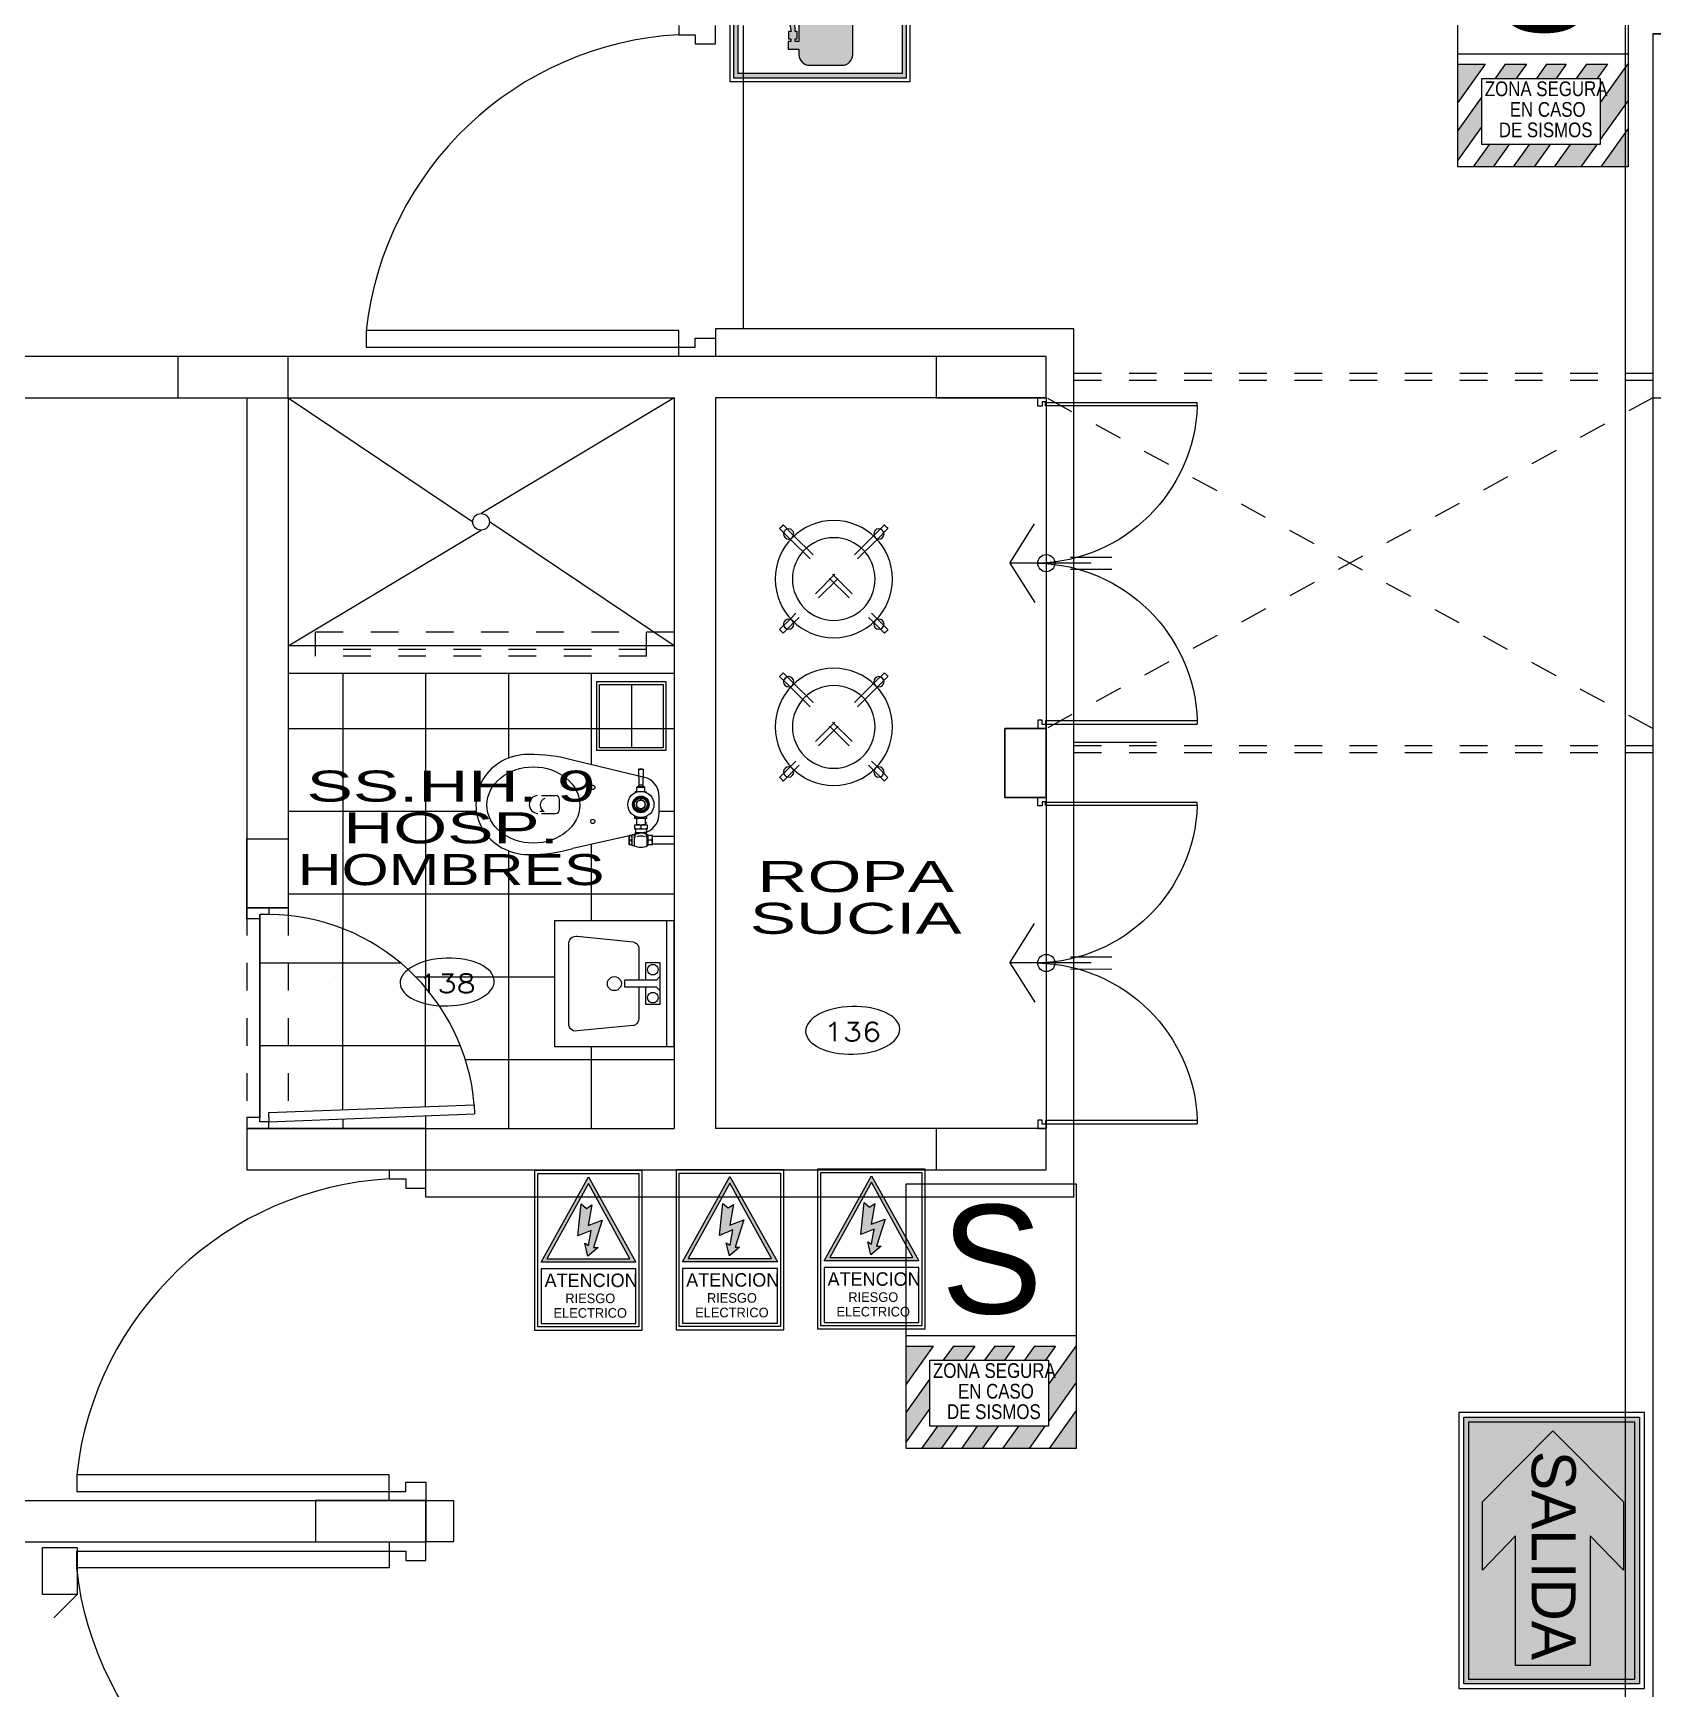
# Model space of a CAD drawing. Header units: millimetres. Extents: x 791 to 2661, y 209 to 602.
# Drawn here: x 1169.51 to 1175.38, y 479.25 to 485.25 of the extents above; entities that cross this region are included whole.
import ezdxf
from ezdxf.enums import TextEntityAlignment as Align

# ---------------------------------------------------------------- set-up
doc = ezdxf.new("R2010")
doc.units = ezdxf.units.MM
doc.header["$LTSCALE"] = 0.1
for name, pattern in [('DASHED', [0.75, 0.5, -0.25]), ('DASHED2', [9.525, 6.35, -3.175]), ('HIDDEN', [9.525, 6.35, -3.175]), ('TRAZOS2', [0.375, 0.25, -0.125])]:
    doc.linetypes.add(name, pattern=pattern)
for name, color, linetype in [('01', 1, 'Continuous'), ('02', 8, 'Continuous'), ('03', 8, 'Continuous'), ('06', 1, 'Continuous'), ('1TEXTO-05', 5, 'Continuous'), ('BRIGADAS', 8, 'TRAZOS2'), ('CIRCUITO DE SALIDA', 8, 'Continuous'), ('COLUMNAS', 1, 'Continuous'), ('Equipamiento', 1, 'Continuous'), ('LETRERO SEGURIDAD', 86, 'Continuous'), ('MARCO_FONDO_NEGRO', 7, 'Continuous'), ('N-AMB', 2, 'Continuous'), ('Pisos', 253, 'Continuous'), ('Proyecciones', 9, 'HIDDEN'), ('Puertas', 1, 'Continuous'), ('S LETRERO', 255, 'Continuous'), ('Sanitarios', 1, 'Continuous'), ('SENÑAL_FONDO_AMIARILLO', 51, 'Continuous'), ('SEÑAL_FONDO_AUXI_NEGRO', 250, 'Continuous'), ('SEÑAL_FONDO_FIGURAS', 254, 'Continuous'), ('SEÑAL_FONDO_NEGRO', 7, 'Continuous'), ('SEÑAL_FONDO_VERDE', 86, 'Continuous'), ('señalizacion', 1, 'Continuous'), ('Ventana alta', 1, 'DASHED2')]:
    doc.layers.add(name, color=color, linetype=linetype)
doc.layers.add('LINEA 01', color=8, linetype='Continuous', lineweight=13)
doc.styles.add('0', font='romans.SHX', dxfattribs={"width": 1.5})
doc.styles.add('franklin gothic medium', font='framd.ttf')
doc.styles.add('ROMANS', font='', dxfattribs={"oblique": 1, "height": 0.075})
doc.styles.add('TEXTO TITULOS', font='', dxfattribs={"height": 0.12})
doc.styles.get('ROMANS').set_extended_font_data('Arial')
doc.styles.get('TEXTO TITULOS').set_extended_font_data('Arial')

# ---------------------------------------------------------------- blocks, each defined once
blk = doc.blocks.new('A$C381B24D8')
at = {"layer": 'Puertas'}
blk.add_lwpolyline([(0.07, 0.1), (0.07, 0.95), (0.025, 0.95), (0.025, 0.1)], close=True, dxfattribs=at)
for points in [[(0, 0.1), (0.025, 0.1), (0.025, 0.055), (0.05, 0.055), (0.05, 0), (0, 0)], [(0.9, 0.1), (0.875, 0.1), (0.875, 0.055), (0.85, 0.055), (0.85, 0), (0.9, 0)]]:
    blk.add_lwpolyline(points, dxfattribs=at)
blk.add_arc((-0.0292, 0.0499), 0.9056, 3.1739, 83.7111, dxfattribs=at)
blk = doc.blocks.new('puerta closet')
at = {"layer": 'Puertas'}
for p, q in [((1013.3278, 613.6709), (1013.3157, 613.6709)), ((1013.3157, 613.6709), (1013.3157, 613.121)), ((1013.3278, 613.1209), (1013.3278, 613.6709)), ((1014.4702, 613.1209), (1014.4702, 613.6709)), ((1014.4702, 613.6709), (1014.4823, 613.6709)), ((1014.4823, 613.6709), (1014.4823, 613.121)), ((1013.3278, 613.1209), (1013.3157, 613.1209)), ((1014.4702, 613.1209), (1014.4823, 613.1209))]:
    blk.add_line(p, q, dxfattribs=at)
for points in [[(1013.299, 613.6992), (1013.299, 613.6685), (1013.3141, 613.6685), (1013.3141, 613.6841), (1013.3293, 613.6841), (1013.3293, 613.6992)], [(1014.499, 613.6992), (1014.499, 613.6685), (1014.4838, 613.6685), (1014.4838, 613.6841), (1014.4687, 613.6841), (1014.4687, 613.6992)]]:
    blk.add_lwpolyline(points, close=True, dxfattribs=at)
for centre, start, end in [((1013.3063, 613.7134), 272.07734, 358.6307), ((1014.4917, 613.7134), 181.3693, 267.92266)]:
    blk.add_arc(centre, 0.5929, start, end, dxfattribs=at)
blk = doc.blocks.new('A$C5FCB44E2')
at = {"layer": 'Sanitarios'}
for p, q in [((0, 0.4572, -0.1016), (0, 0.4572)), ((0, 0.4572, -0.1016), (0, 0.4572)), ((0, 0, -0.1016), (0, 0.4572, -0.1016)), ((0, 0.4572, -0.1016), (0.127, 0.4572, -0.1016)), ((0, 0), (0, 0.4572)), ((0, 0.4572), (0.127, 0.4572)), ((0.0254, 0.4572, 0.0508), (0.0254, 0, 0.0508)), ((0.127, 0.4572, -0.1016), (0.127, 0.4572)), ((0.127, 0.4572, -0.1016), (0.127, 0.4572)), ((0.127, 0.4572, -0.1016), (0.4318, 0.4572, -0.1016)), ((0.127, 0.4572), (0.4318, 0.4572)), ((0.4318, 0.4572, -0.1016), (0.4318, 0.4572)), ((0.4318, 0.4572, -0.1016), (0.4318, 0.4572)), ((0.4318, 0.4572, -0.1016), (0.4318, 0, -0.1016)), ((0.4318, 0.4572), (0.4318, 0)), ((0.127, 0.3554), (0.1279, 0.362)), ((0.1279, 0.362), (0.1304, 0.3681)), ((0.1304, 0.3681), (0.1344, 0.3734)), ((0.1344, 0.3734), (0.1397, 0.3774)), ((0.1397, 0.3774), (0.1458, 0.3799)), ((0.1458, 0.3799), (0.1474, 0.3803)), ((0.1474, 0.3803), (0.3506, 0.4003)), ((0.3506, 0.4003), (0.3572, 0.4008)), ((0.3572, 0.4008), (0.3638, 0.3995)), ((0.3638, 0.3995), (0.3697, 0.3965)), ((0.3697, 0.3965), (0.3747, 0.3922)), ((0.3747, 0.3922), (0.3784, 0.3867)), ((0.3784, 0.3867), (0.3805, 0.3804)), ((0.3805, 0.3804), (0.381, 0.3754)), ((0.381, 0.3754), (0.381, 0.0818)), ((0.0508, 0.1524, 0.0508), (0.0508, 0.3048, 0.0508)), ((0.0508, 0.3048, 0.0508), (0.1016, 0.3048, 0.0508)), ((0.1016, 0.3048, 0.0508), (0.1016, 0.2413, 0.0508)), ((0.127, 0.2413), (0.127, 0.3554)), ((0.0635, 0.2413, 0.0508), (0.0508, 0.254, 0.0508)), ((0.0572, 0.2794, 0.0508), (0.0578, 0.2843, 0.0508)), ((0.0578, 0.2745, 0.0508), (0.0572, 0.2794, 0.0508)), ((0.0578, 0.2843, 0.0508), (0.0597, 0.2889, 0.0508)), ((0.0597, 0.2699, 0.0508), (0.0578, 0.2745, 0.0508)), ((0.0597, 0.2889, 0.0508), (0.0627, 0.2929, 0.0508)), ((0.0627, 0.2659, 0.0508), (0.0597, 0.2699, 0.0508)), ((0.0627, 0.2929, 0.0508), (0.0667, 0.2959, 0.0508)), ((0.0667, 0.2629, 0.0508), (0.0627, 0.2659, 0.0508)), ((0.0635, 0.2413, 0.0508), (0.1778, 0.2413, 0.0508)), ((0.0667, 0.2959, 0.0508), (0.0713, 0.2978, 0.0508)), ((0.0713, 0.261, 0.0508), (0.0667, 0.2629, 0.0508)), ((0.0713, 0.2978, 0.0508), (0.0762, 0.2985, 0.0508)), ((0.0762, 0.2604, 0.0508), (0.0713, 0.261, 0.0508)), ((0.0762, 0.2985, 0.0508), (0.0811, 0.2978, 0.0508)), ((0.0811, 0.261, 0.0508), (0.0762, 0.2604, 0.0508)), ((0.0762, 0.2604, 0.0508), (0.0762, 0.2604, 0.0508)), ((0.0811, 0.2978, 0.0508), (0.0857, 0.2959, 0.0508)), ((0.0857, 0.2629, 0.0508), (0.0811, 0.261, 0.0508)), ((0.0857, 0.2959, 0.0508), (0.0897, 0.2929, 0.0508)), ((0.0897, 0.2659, 0.0508), (0.0857, 0.2629, 0.0508)), ((0.0897, 0.2929, 0.0508), (0.0927, 0.2889, 0.0508)), ((0.0927, 0.2699, 0.0508), (0.0897, 0.2659, 0.0508)), ((0.0927, 0.2889, 0.0508), (0.0946, 0.2843, 0.0508)), ((0.0946, 0.2745, 0.0508), (0.0927, 0.2699, 0.0508)), ((0.0946, 0.2843, 0.0508), (0.0953, 0.2794, 0.0508)), ((0.0953, 0.2794, 0.0508), (0.0946, 0.2745, 0.0508)), ((0.1778, 0.2413, 0.0508), (0.1778, 0.2159, 0.0508)), ((0.1914, 0.2352, 0.0508), (0.1939, 0.2413, 0.0508)), ((0.1939, 0.2413, 0.0508), (0.1979, 0.2466, 0.0508)), ((0.1979, 0.2466, 0.0508), (0.2032, 0.2506, 0.0508)), ((0.2032, 0.2506, 0.0508), (0.2093, 0.2531, 0.0508)), ((0.2093, 0.2531, 0.0508), (0.2159, 0.254, 0.0508)), ((0.2159, 0.254, 0.0508), (0.2225, 0.2531, 0.0508)), ((0.2225, 0.2531, 0.0508), (0.2286, 0.2506, 0.0508)), ((0.2286, 0.2506, 0.0508), (0.2339, 0.2466, 0.0508)), ((0.2339, 0.2466, 0.0508), (0.2379, 0.2413, 0.0508)), ((0.2379, 0.2413, 0.0508), (0.2404, 0.2352, 0.0508)), ((0.0635, 0.2159, 0.0508), (0.0508, 0.2032, 0.0508)), ((0.0572, 0.1778, 0.0508), (0.0578, 0.1827, 0.0508)), ((0.0578, 0.1827, 0.0508), (0.0597, 0.1873, 0.0508)), ((0.0597, 0.1873, 0.0508), (0.0627, 0.1913, 0.0508)), ((0.0627, 0.1913, 0.0508), (0.0667, 0.1943, 0.0508)), ((0.0635, 0.2159, 0.0508), (0.1778, 0.2159, 0.0508)), ((0.0667, 0.1943, 0.0508), (0.0713, 0.1962, 0.0508)), ((0.0713, 0.1962, 0.0508), (0.0762, 0.1969, 0.0508)), ((0.0762, 0.1969, 0.0508), (0.0811, 0.1962, 0.0508)), ((0.0811, 0.1962, 0.0508), (0.0857, 0.1943, 0.0508)), ((0.0857, 0.1943, 0.0508), (0.0897, 0.1913, 0.0508)), ((0.0897, 0.1913, 0.0508), (0.0927, 0.1873, 0.0508)), ((0.0927, 0.1873, 0.0508), (0.0946, 0.1827, 0.0508)), ((0.0946, 0.1827, 0.0508), (0.0953, 0.1778, 0.0508)), ((0.1016, 0.2159, 0.0508), (0.1016, 0.1524, 0.0508)), ((0.127, 0.1018), (0.127, 0.2159)), ((0.1905, 0.2286, 0.0508), (0.1914, 0.2352, 0.0508)), ((0.1914, 0.222, 0.0508), (0.1905, 0.2286, 0.0508)), ((0.1939, 0.2159, 0.0508), (0.1914, 0.222, 0.0508)), ((0.1979, 0.2106, 0.0508), (0.1939, 0.2159, 0.0508)), ((0.2032, 0.2066, 0.0508), (0.1979, 0.2106, 0.0508)), ((0.2093, 0.2041, 0.0508), (0.2032, 0.2066, 0.0508)), ((0.2159, 0.2032, 0.0508), (0.2093, 0.2041, 0.0508)), ((0.2225, 0.2041, 0.0508), (0.2159, 0.2032, 0.0508)), ((0.2159, 0.2032, 0.0508), (0.2159, 0.2032, 0.0508)), ((0.2286, 0.2066, 0.0508), (0.2225, 0.2041, 0.0508)), ((0.2339, 0.2106, 0.0508), (0.2286, 0.2066, 0.0508)), ((0.2379, 0.2159, 0.0508), (0.2339, 0.2106, 0.0508)), ((0.2404, 0.222, 0.0508), (0.2379, 0.2159, 0.0508)), ((0.2404, 0.2352, 0.0508), (0.2413, 0.2286, 0.0508)), ((0.2413, 0.2286, 0.0508), (0.2404, 0.222, 0.0508)), ((0.1016, 0.1524, 0.0508), (0.0508, 0.1524, 0.0508)), ((0.0578, 0.1729, 0.0508), (0.0572, 0.1778, 0.0508)), ((0.0597, 0.1683, 0.0508), (0.0578, 0.1729, 0.0508)), ((0.0627, 0.1643, 0.0508), (0.0597, 0.1683, 0.0508)), ((0.0667, 0.1613, 0.0508), (0.0627, 0.1643, 0.0508)), ((0.0713, 0.1594, 0.0508), (0.0667, 0.1613, 0.0508)), ((0.0762, 0.1588, 0.0508), (0.0713, 0.1594, 0.0508)), ((0.0811, 0.1594, 0.0508), (0.0762, 0.1588, 0.0508)), ((0.0762, 0.1588, 0.0508), (0.0762, 0.1588, 0.0508)), ((0.0857, 0.1613, 0.0508), (0.0811, 0.1594, 0.0508)), ((0.0897, 0.1643, 0.0508), (0.0857, 0.1613, 0.0508)), ((0.0927, 0.1683, 0.0508), (0.0897, 0.1643, 0.0508)), ((0.0946, 0.1729, 0.0508), (0.0927, 0.1683, 0.0508)), ((0.0953, 0.1778, 0.0508), (0.0946, 0.1729, 0.0508)), ((0.1271, 0.1002), (0.127, 0.1018)), ((0.1283, 0.0936), (0.1271, 0.1002)), ((0.1313, 0.0877), (0.1283, 0.0936)), ((0.1356, 0.0827), (0.1313, 0.0877)), ((0.1411, 0.079), (0.1356, 0.0827)), ((0.1474, 0.0769), (0.1411, 0.079)), ((0.3506, 0.0569), (0.1474, 0.0769)), ((0.3736, 0.0638), (0.3683, 0.0598)), ((0.3776, 0.0691), (0.3736, 0.0638)), ((0.3801, 0.0752), (0.3776, 0.0691)), ((0.381, 0.0818), (0.3801, 0.0752)), ((0, 0, -0.1016), (0, 0)), ((0, 0, -0.1016), (0, 0)), ((0.127, 0, -0.1016), (0, 0, -0.1016)), ((0.127, 0), (0, 0)), ((0.127, 0, -0.1016), (0.127, 0)), ((0.127, 0, -0.1016), (0.127, 0)), ((0.4318, 0, -0.1016), (0.127, 0, -0.1016)), ((0.4318, 0), (0.127, 0)), ((0.3556, 0.0564), (0.3506, 0.0569)), ((0.3622, 0.0573), (0.3556, 0.0564)), ((0.3683, 0.0598), (0.3622, 0.0573)), ((0.4318, 0, -0.1016), (0.4318, 0)), ((0.4318, 0, -0.1016), (0.4318, 0))]:
    blk.add_line(p, q, dxfattribs=at)
blk = doc.blocks.new('A$C634057D1')
for p, q in [((0, 0), (0, -0.0778)), ((0.027, 0), (0.027, -0.0778)), ((-0.0857, -0.0538), (-0.1421, -0.0538)), ((-0.212, -0.0973), (-0.2772, -0.3682)), ((-0.243, -0.1109), (-0.245, -0.1129)), ((-0.245, -0.1129), (-0.245, -0.1267)), ((-0.243, -0.1109), (-0.186, -0.1128)), ((-0.243, -0.1109), (-0.243, -0.1287)), ((-0.186, -0.1128), (-0.186, -0.1268)), ((-0.1795, -0.1048), (-0.182, -0.1073)), ((-0.182, -0.1323), (-0.182, -0.1073)), ((-0.162, -0.1048), (-0.1795, -0.1048)), ((-0.1795, -0.1348), (-0.1795, -0.1048)), ((-0.1591, -0.0988), (-0.162, -0.0988)), ((-0.162, -0.1062), (-0.162, -0.0988)), ((-0.066, -0.0978), (-0.0744, -0.0978)), ((-0.066, -0.0978), (-0.066, -0.1418)), ((-0.066, -0.1043), (-0.043, -0.1043)), ((-0.0477, -0.1043), (-0.0505, -0.0965)), ((-0.0472, -0.1043), (-0.0505, -0.0965)), ((-0.043, -0.0973), (-0.028, -0.0973)), ((-0.043, -0.1423), (-0.043, -0.0973)), ((-0.0408, -0.1198), (-0.0302, -0.1198)), ((-0.028, -0.1423), (-0.028, -0.0973)), ((-0.028, -0.0998), (-0.013, -0.0998)), ((-0.0169, -0.0973), (0.0437, -0.3664)), ((0.0037, -0.0993), (-0.013, -0.0993)), ((-0.013, -0.0993), (-0.013, -0.1403)), ((0.0331, -0.0948), (-0.0061, -0.0948)), ((-0.0061, -0.0948), (-0.0061, -0.0993)), ((0.0331, -0.0968), (-0.0061, -0.0968)), ((-0.0035, -0.0778), (-0.0035, -0.0948)), ((0.0305, -0.0778), (-0.0035, -0.0778)), ((0.0135, -0.0795), (0.0135, -0.0931)), ((0.0305, -0.0778), (0.0305, -0.0948)), ((0.0331, -0.0948), (0.0331, -0.0968)), ((-0.243, -0.1287), (-0.245, -0.1267)), ((-0.243, -0.1287), (-0.186, -0.1268)), ((-0.1795, -0.1348), (-0.182, -0.1323)), ((-0.162, -0.1348), (-0.1795, -0.1348)), ((-0.162, -0.1334), (-0.162, -0.1408)), ((-0.1591, -0.1408), (-0.162, -0.1408)), ((-0.066, -0.1418), (-0.0744, -0.1418)), ((-0.066, -0.1353), (-0.043, -0.1353)), ((-0.043, -0.1423), (-0.028, -0.1423)), ((-0.028, -0.1398), (-0.013, -0.1398)), ((0.0037, -0.1403), (-0.013, -0.1403)), ((-0.0061, -0.1403), (-0.0061, -0.1518)), ((0.0331, -0.1428), (-0.0061, -0.1428)), ((0.0331, -0.1518), (-0.0061, -0.1518)), ((-0.0035, -0.1518), (-0.0035, -0.1618)), ((0.0305, -0.1618), (-0.0035, -0.1618)), ((0.0135, -0.1535), (0.0135, -0.1601)), ((0.0305, -0.1518), (0.0305, -0.1618)), ((0.0331, -0.1428), (0.0331, -0.1518)), ((-0.099, -0.4147), (-0.134, -0.4147)), ((-0.149, -0.4801), (-0.149, -0.4297)), ((-0.084, -0.4801), (-0.084, -0.4297))]:
    blk.add_line(p, q)
blk.add_lwpolyline([(-0.1257, -0.1038), (-0.135, -0.1198), (-0.1257, -0.1358), (-0.1073, -0.1358), (-0.098, -0.1198), (-0.1073, -0.1038)], close=True)
for centre, radius in [((-0.1165, -0.1198), 0.0475), ((-0.1165, -0.1198), 0.03), ((-0.1165, -0.1198), 0.029), ((-0.1165, -0.1198), 0.0261), ((-0.1165, -0.1198), 0.024), ((-0.1165, -0.1198), 0.0232), ((-0.1165, -0.1198), 0.016), ((-0.1783, -0.2941), 0.00767), ((-0.0547, -0.2941), 0.00767)]:
    blk.add_circle(centre, radius)
for centre, radius, start, end in [((-0.1462, -0.1253), 0.0716, 87.57807, 156.96042), ((-0.0827, -0.1253), 0.0716, 23.03958, 92.42193), ((-0.1802, -0.1176), 0.00754, 103.7683, 140.24247), ((-0.1345, -0.1093), 0.0275, 157.58788, 171.3471), ((-0.0962, -0.1149), 0.0304, 7.81293, 34.26209), ((-0.0135, -0.1086), 0.0295, 157.58788, 202.41212), ((-0.0135, -0.131), 0.0295, 157.58788, 202.41212), ((-0.0575, -0.1086), 0.0295, 337.58788, 22.41212), ((-0.0575, -0.131), 0.0295, 337.58788, 22.41212), ((0.0241, -0.1198), 0.0371, 146.49155, 213.50845), ((0.005, -0.1001), 0.0223, 67.58788, 112.41212), ((0.005, -0.0725), 0.0223, 247.58788, 292.41212), ((0.039, -0.1198), 0.0408, 159.19873, 200.80127), ((0.022, -0.1001), 0.0223, 67.58788, 112.41212), ((0.022, -0.0725), 0.0223, 247.58788, 292.41212), ((-0.0134, -0.1198), 0.0519, 333.71578, 26.28422), ((-0.1802, -0.122), 0.00754, 219.75753, 256.2317), ((-0.1345, -0.1303), 0.0275, 188.6529, 202.41212), ((-0.0962, -0.1247), 0.0304, 325.73791, 352.18707), ((0.005, -0.1741), 0.0223, 67.58788, 112.41212), ((0.005, -0.1395), 0.0223, 247.58788, 292.41212), ((0.022, -0.1741), 0.0223, 67.58788, 112.41212), ((0.022, -0.1395), 0.0223, 247.58788, 292.41212), ((-0.134, -0.4297), 0.015, 90, 180), ((-0.099, -0.4297), 0.015, 0, 90), ((-0.1138, -0.4582), 0.0267, 202.8247, 331.59324), ((-0.1165, -0.4921), 0.0326, 184.69817, 357.37177)]:
    blk.add_arc(centre, radius, start, end)
blk.add_ellipse((-0.1144, -0.5096), major_axis=(0, -0.1683), ratio=0.821749)
for centre, major_axis, ratio, start_param, end_param in [((-0.1165, -0.5233), (0, -0.3339), 0.543435, 4.229443, 4.728782), ((-0.1165, -0.5233), (0, -0.3339), 0.543435, 1.554403, 2.060025), ((-0.1165, -0.5288), (0, -0.1893), 0.958462, 4.712389, 7.853982)]:
    blk.add_ellipse(centre, major_axis=major_axis, ratio=ratio, start_param=start_param, end_param=end_param)
blk = doc.blocks.new('A$C75F00277')
at = {"layer": 'Puertas'}
for p, q in [((0, 0.95), (0, 1)), ((0, 1), (0.1, 1)), ((0.1, 1), (0.1, 0.97)), ((0.06, 0.95), (0, 0.95)), ((0.06, 0.97), (0.06, 0.95)), ((0.1, 0.97), (0.06, 0.97)), ((1.0317, 0.106), (0.0985, 0.07)), ((1.0317, 0.106), (1.0333, 0.066)), ((0, 0.05), (0, 0)), ((0.06, 0.05), (0, 0.05)), ((0, 0), (0.1, 0)), ((0.06, 0.03), (0.06, 0.05)), ((0.1, 0.03), (0.06, 0.03)), ((0.0985, 0.07), (0.1, 0.03)), ((0.1, 0.03), (1.0333, 0.066)), ((0.1, 0), (0.1, 0.03))]:
    blk.add_line(p, q, dxfattribs=at)
blk.add_arc((0.0923, 0.0274), 0.9427, 4.78175, 89.53472, dxfattribs=at)
blk = doc.blocks.new('D-2')
for p, q in [((-0.1965, 0.1833), (-0.1568, 0.1437)), ((-0.1833, 0.1965), (-0.1437, 0.1568)), ((0.1437, 0.1568), (0.1833, 0.1965)), ((0.1587, 0.1456), (0.1965, 0.1833)), ((-0.1965, -0.1833), (-0.1568, -0.1437)), ((-0.1833, -0.1965), (-0.1437, -0.1568)), ((0.1437, -0.1568), (0.1833, -0.1965)), ((0.1587, -0.1456), (0.1965, -0.1833))]:
    blk.add_line(p, q)
at = {"linetype": 'DASHED'}
for p, q in [((0.1437, 0.1568), (-0.1568, -0.1437)), ((0.1437, -0.1568), (-0.1568, 0.1437)), ((0.1587, -0.1456), (-0.1417, 0.1549)), ((0.1587, 0.1456), (-0.1417, -0.1549))]:
    blk.add_line(p, q, dxfattribs=at)
for centre, radius in [((0, 0), 0.2127), ((-0.1636, 0.1636), 0.0186), ((0.1636, 0.1636), 0.0186), ((0, 0), 0.15), ((-0.1636, -0.1636), 0.0186), ((0.1636, -0.1636), 0.0186)]:
    blk.add_circle(centre, radius)
for start, end in [(133.01237, 136.98763), (43.01237, 46.98763), (223.01237, 226.98763), (313.01237, 316.98763)]:
    blk.add_arc((0, 0), 0.2686, start, end)
blk = doc.blocks.new('TIMBRE-1')
blk.add_line((0, -0.085), (0.0849, -0.1699))
blk.add_lwpolyline([(0, -0.085), (0.125, -0.085), (0.125, 0.085), (0, 0.085)], close=True)
blk = doc.blocks.new('A$C28521B53')
at = {"layer": 'Equipamiento', "rotation": 180}
blk.add_blockref('TIMBRE-1', (0.125, 0.085), dxfattribs=at)
blk = doc.blocks.new('MP-1')
at = {"layer": 'Equipamiento'}
blk.add_line((0.115, 0), (0.115, -0.23), dxfattribs=at)
for points in [[(-0.01, -0.24), (0.24, -0.24), (0.24, 0.01), (-0.01, 0.01)], [(0, -0.23), (0.23, -0.23), (0.23, 0), (0, 0)]]:
    blk.add_lwpolyline(points, close=True, dxfattribs=at)
blk = doc.blocks.new('A$C21E91B2B')
at = {"layer": 'SEÑAL_FONDO_FIGURAS'}
h = blk.add_hatch(color=256, dxfattribs=at)
h.paths.add_polyline_path([(0.9249, 0.151), (0.9249, 0.6824), (0.1189, 0.6824), (0.1189, 0.151)])
h.paths.add_polyline_path([(0.1335, 0.1656), (0.1335, 0.6679), (0.9104, 0.6679), (0.9104, 0.1656)], flags=16)
h.paths.add_polyline_path([(0.2689, 0.2935), (0.8247, 0.2935), (0.8247, 0.5536), (0.2689, 0.5536)], flags=8)
blk.add_hatch(color=256, dxfattribs=at).paths.add_polyline_path([(0.1597, 0.4205), (0.3745, 0.6338), (0.5811, 0.6338), (0.4778, 0.5333), (0.8693, 0.5333), (0.8693, 0.4205), (0.8693, 0.3077), (0.4778, 0.3077), (0.5811, 0.2072), (0.3745, 0.2072)])
at = {"layer": 'SEÑAL_FONDO_VERDE'}
h = blk.add_hatch(color=256, dxfattribs=at)
h.paths.add_polyline_path([(0.9104, 0.6679), (0.1335, 0.6679), (0.1335, 0.1656), (0.9104, 0.1656)])
h.paths.add_polyline_path([(0.8693, 0.5333), (0.8693, 0.4205), (0.8693, 0.3077), (0.4778, 0.3077), (0.5811, 0.2072), (0.3745, 0.2072), (0.1597, 0.4205), (0.3745, 0.6338), (0.5811, 0.6338), (0.4778, 0.5333)], flags=16)
at = {"layer": 'MARCO_FONDO_NEGRO'}
blk.add_lwpolyline([(0.1044, 0.1365), (0.9394, 0.1365), (0.9394, 0.6969), (0.1044, 0.6969)], close=True, dxfattribs=at)
at = {"layer": 'SEÑAL_FONDO_FIGURAS'}
blk.add_lwpolyline([(0.1189, 0.151), (0.1189, 0.6824), (0.9249, 0.6824), (0.9249, 0.151)], close=True, dxfattribs=at)
at = {"layer": 'SEÑAL_FONDO_NEGRO'}
blk.add_lwpolyline([(0.1335, 0.1656), (0.9104, 0.1656), (0.9104, 0.6679), (0.1335, 0.6679)], close=True, dxfattribs=at)
at = {"layer": 'SEÑAL_FONDO_VERDE'}
for points in [[(0.1335, 0.1656), (0.9104, 0.1656), (0.9104, 0.6679), (0.1335, 0.6679)], [(0.8693, 0.4205), (0.8693, 0.3077), (0.4778, 0.3077), (0.5811, 0.2072), (0.3745, 0.2072), (0.1597, 0.4205), (0.3745, 0.6338), (0.5811, 0.6338), (0.4778, 0.5333), (0.8693, 0.5333)], [(0.8693, 0.4205), (0.8693, 0.3077), (0.4778, 0.3077), (0.5811, 0.2072), (0.3745, 0.2072), (0.1597, 0.4205), (0.3745, 0.6338), (0.5811, 0.6338), (0.4778, 0.5333), (0.8693, 0.5333)]]:
    blk.add_lwpolyline(points, close=True, dxfattribs=at)
at = {"layer": 'SEÑAL_FONDO_VERDE', "style": 'franklin gothic medium'}
blk.add_text('SALIDA', height=0.13288, dxfattribs=at).set_placement((0.2208, 0.3565))
blk = doc.blocks.new('SEG')
at = {"layer": 'LETRERO SEGURIDAD'}
h = blk.add_hatch(color=2, dxfattribs=at)
h.dxf.hatch_style = 2
h.paths.add_polyline_path([(0.276, 1.037), (0, 1.037), (0, 0.651)])
h = blk.add_hatch(color=2, dxfattribs=at)
h.dxf.hatch_style = 2
h.paths.add_polyline_path([(0.592, 0.894), (0.695, 1.037), (0.479, 1.037), (0.377, 0.894)])
h = blk.add_hatch(color=2, dxfattribs=at)
h.dxf.hatch_style = 2
h.paths.add_polyline_path([(0.996, 0.894), (1.098, 1.037), (0.898, 1.037), (0.795, 0.894)])
h = blk.add_hatch(color=2, dxfattribs=at)
h.dxf.hatch_style = 2
h.paths.add_polyline_path([(1.411, 0.894), (1.514, 1.037), (1.302, 1.037), (1.199, 0.894)])
h = blk.add_hatch(color=2, dxfattribs=at)
h.dxf.hatch_style = 2
h.paths.add_polyline_path([(1.441, 0.274), (1.723, 0.669), (1.723, 1.037), (1.717, 1.037), (1.441, 0.651)])
h = blk.add_hatch(color=2, dxfattribs=at)
h.dxf.hatch_style = 2
h.paths.add_polyline_path([(0, 0.367), (0, 0.066), (0.242, 0.405), (0.242, 0.706)])
h = blk.add_hatch(color=2, dxfattribs=at)
h.dxf.hatch_style = 2
h.paths.add_polyline_path([(1.448, 0), (1.723, 0), (1.723, 0.385)])
h = blk.add_hatch(color=2, dxfattribs=at)
h.dxf.hatch_style = 2
h.paths.add_polyline_path([(0.518, 0.226), (0.318, 0.226), (0.156, 0), (0.357, 0)])
h = blk.add_hatch(color=2, dxfattribs=at)
h.dxf.hatch_style = 2
h.paths.add_polyline_path([(0.56, 0), (0.772, 0), (0.934, 0.226), (0.721, 0.226)])
h = blk.add_hatch(color=2, dxfattribs=at)
h.dxf.hatch_style = 2
h.paths.add_polyline_path([(0.976, 0), (1.245, 0), (1.406, 0.226), (1.137, 0.226)])
at = {"layer": 'LETRERO SEGURIDAD', "color": 2}
for p, q in [((0, 1.143), (1.723, 1.143)), ((0, 1.037), (0.276, 1.037)), ((0.276, 1.037), (0, 0.651)), ((0.479, 1.037), (0.377, 0.894)), ((0.479, 1.037), (0.695, 1.037)), ((0.695, 1.037), (0.592, 0.894)), ((0.898, 1.037), (0.795, 0.894)), ((0.898, 1.037), (1.098, 1.037)), ((1.098, 1.037), (0.996, 0.894)), ((1.302, 1.037), (1.199, 0.894)), ((1.302, 1.037), (1.514, 1.037)), ((1.514, 1.037), (1.411, 0.894)), ((1.717, 1.037), (1.441, 0.651)), ((1.717, 1.037), (1.723, 1.037)), ((0.242, 0.706), (0, 0.367)), ((1.723, 0.669), (1.441, 0.274)), ((0.242, 0.405), (0, 0.066)), ((1.723, 0.385), (1.448, 0)), ((0.318, 0.226), (0.156, 0)), ((0.518, 0.226), (0.357, 0)), ((0.721, 0.226), (0.56, 0)), ((0.934, 0.226), (0.772, 0)), ((1.137, 0.226), (0.976, 0)), ((1.406, 0.226), (1.245, 0))]:
    blk.add_line(p, q, dxfattribs=at)
for points in [[(0, 2.679), (1.723, 2.679), (1.723, 0), (0, 0)], [(0.242, 0.894), (1.441, 0.894), (1.441, 0.226), (0.242, 0.226)]]:
    blk.add_lwpolyline(points, close=True, dxfattribs=at)
at = {"layer": 'LINEA 01', "color": 2, "char_height": 0.14898, "width": 3.73895, "attachment_point": 1}
for s, insert in [('{\\fSwis721 Cn BT|b0|i0|c0|p34;ZONA SEGURA}', (0.273, 0.863)), ('{\\fSwis721 Cn BT|b0|i0|c0|p34;EN CASO}', (0.526, 0.654)), ('{\\fSwis721 Cn BT|b0|i0|c0|p34;DE SISMOS}', (0.415, 0.447))]:
    blk.add_mtext(s, dxfattribs=dict(at, insert=insert))
at = {"layer": 'S LETRERO', "color": 2, "style": 'TEXTO TITULOS'}
blk.add_text('S', height=1.101, dxfattribs=at).set_placement((0.356, 1.365))
blk = doc.blocks.new('ELECT')
at = {"layer": 'SEÑAL_FONDO_AUXI_NEGRO'}
h = blk.add_hatch(color=2, dxfattribs=at)
h.paths.add_polyline_path([(0.906, -0.111), (0.111, -1.541), (0.906, -1.541), (1.701, -1.541)])
h.paths.add_polyline_path([(1.605, -1.486), (0.906, -1.486), (0.206, -1.486), (0.906, -0.222)], flags=16)
h.paths.add_polyline_path([(0.99, -1.297), (1.068, -1.297), (0.895, -1.44), (0.844, -1.224), (0.907, -1.262), (0.955, -1.008), (0.728, -1.101), (0.788, -0.564), (0.874, -0.639), (0.967, -0.579), (0.904, -0.925), (1.139, -0.839)], flags=0)
at = {"layer": 'MARCO_FONDO_NEGRO', "color": 2}
for points in [[(0, -2.685), (1.811, -2.685), (1.811, 0), (0, 0)], [(0.055, -2.63), (0.055, -0.055), (1.756, -0.055), (1.756, -2.63)]]:
    blk.add_lwpolyline(points, close=True, dxfattribs=at)
at = {"layer": 'SENÑAL_FONDO_AMIARILLO', "color": 2}
for points in [[(0.906, -1.486), (1.605, -1.486), (0.906, -0.222), (0.206, -1.486)], [(0.111, -1.655), (0.111, -2.574), (1.701, -2.574), (1.701, -1.655)]]:
    blk.add_lwpolyline(points, close=True, dxfattribs=at)
blk.add_lwpolyline([(0.907, -1.262), (0.955, -1.008), (0.728, -1.101), (0.788, -0.564), (0.874, -0.639), (0.967, -0.579), (0.904, -0.925), (1.139, -0.839), (0.99, -1.297), (1.068, -1.297), (0.895, -1.44), (0.844, -1.224), (0.907, -1.262)], dxfattribs=at)
at = {"layer": 'SEÑAL_FONDO_AUXI_NEGRO', "color": 2}
for points in [[(0.906, -1.541), (0.111, -1.541), (0.906, -0.111), (1.701, -1.541)], [(0.906, -1.486), (1.605, -1.486), (0.906, -0.222), (0.206, -1.486)]]:
    blk.add_lwpolyline(points, close=True, dxfattribs=at)
blk.add_lwpolyline([(0.907, -1.262), (0.955, -1.008), (0.728, -1.101), (0.788, -0.564), (0.874, -0.639), (0.967, -0.579), (0.904, -0.925), (1.139, -0.839), (0.99, -1.297), (1.068, -1.297), (0.895, -1.44), (0.844, -1.224), (0.907, -1.262)], dxfattribs=at)
at = {"layer": 'SEÑAL_FONDO_AUXI_NEGRO', "color": 2, "style": 'franklin gothic medium'}
for s, height, p in [('ATENCION', 0.2261, (0.171, -1.96)), ('RIESGO', 0.1611, (0.519, -2.23)), ('ELECTRICO', 0.1611, (0.321, -2.475))]:
    blk.add_text(s, height=height, dxfattribs=at).set_placement(p)
blk = doc.blocks.new('A$C039A1BB8')
at = {"layer": 'SEÑAL_FONDO_FIGURAS'}
h = blk.add_hatch(color=7, dxfattribs=at)
h.paths.add_polyline_path([(2.253, -0.048), (-0.062, -0.048), (-0.062, -2.353), (2.253, -2.353)])
h.paths.add_polyline_path([(2.193, -2.293), (-0.002, -2.293), (-0.002, -0.107), (2.193, -0.107)], flags=16)
h.paths.add_polyline_path([(1.533, -2.042, -0.414214), (1.391, -2.185), (0.956, -2.185, -0.414214), (0.813, -2.042), (0.813, -1.968), (0.669, -1.968), (0.669, -1.869), (0.704, -1.869), (0.704, -1.83), (0.672, -1.83), (0.672, -1.733), (0.707, -1.733, 0.083884), (0.652, -1.544), (0.441, -0.988, -0.214308), (0.466, -0.635, -0.167733), (0.703, -0.459, -0.097156), (0.957, -0.386), (0.957, -0.353), (1.054, -0.353), (1.054, -0.386), (1.087, -0.386, -0.303754), (1.174, -0.327, -0.115313), (1.572, -0.203), (1.574, -0.233, 0.177163), (1.283, -0.362, -0.189272), (1.675, -0.451), (1.641, -0.461, 0.309273), (1.607, -0.45), (1.559, -0.464, 0.291679), (1.496, -0.436), (1.45, -0.449, 0.202341), (1.367, -0.432), (1.321, -0.444, 0.390383), (1.269, -0.422, -0.914616), (1.081, -0.439), (1.054, -0.439), (1.054, -0.472), (0.957, -0.472), (0.957, -0.444, 0.074097), (0.745, -0.507, 0.17086), (0.525, -0.694, 0.207162), (0.55, -1.081), (0.73, -1.54, -0.083589), (0.764, -1.733), (0.789, -1.733), (0.789, -1.83), (0.762, -1.83), (0.762, -1.869), (0.813, -1.869), (0.813, -0.694, -0.204768), (1.046, -0.556, 0.117351), (1.081, -0.474, 0.582578), (1.267, -0.477, 0.113638), (1.301, -0.556, -0.204768), (1.533, -0.694)], flags=0)
h.paths.add_polyline_path([(1.192, -0.482), (1.174, -0.393), (1.156, -0.482, -6.735071)], flags=0)
at = {"layer": 'MARCO_FONDO_NEGRO'}
blk.add_lwpolyline([(-0.11, -2.4), (2.3, -2.4), (2.3, 0), (-0.11, 0)], close=True, dxfattribs=at)
at = {"layer": 'SEÑAL_FONDO_FIGURAS'}
for points in [[(-0.062, -2.353), (2.253, -2.353), (2.253, -0.048), (-0.062, -0.048)], [(-0.002, -2.293), (-0.002, -0.107), (2.193, -0.107), (2.193, -2.293)]]:
    blk.add_lwpolyline(points, close=True, dxfattribs=at)
for points in [[(1.081, -0.474, -0.117351), (1.046, -0.556, 0.204768), (0.813, -0.694), (0.813, -1.869), (0.762, -1.869), (0.762, -1.83), (0.789, -1.83), (0.789, -1.733), (0.764, -1.733, 0.083589), (0.73, -1.54), (0.55, -1.081, -0.207162), (0.525, -0.694, -0.17086), (0.745, -0.507, -0.074097), (0.957, -0.444), (0.957, -0.472), (1.054, -0.472), (1.054, -0.439), (1.081, -0.439, 0.914616), (1.269, -0.422, -0.390383), (1.321, -0.444), (1.367, -0.432, -0.202341), (1.45, -0.449), (1.496, -0.436, -0.291679), (1.559, -0.464), (1.607, -0.45, -0.309273), (1.641, -0.461), (1.675, -0.451, 0.189272), (1.283, -0.362, -0.177163), (1.574, -0.233), (1.572, -0.203, 0.115313), (1.174, -0.327, 0.303754), (1.087, -0.386), (1.054, -0.386), (1.054, -0.353), (0.957, -0.353), (0.957, -0.386, 0.097156), (0.703, -0.459, 0.167733), (0.466, -0.635, 0.214308), (0.441, -0.988), (0.652, -1.544, -0.083884), (0.707, -1.733), (0.672, -1.733), (0.672, -1.83), (0.704, -1.83), (0.704, -1.869), (0.669, -1.869), (0.669, -1.968), (0.813, -1.968), (0.813, -2.042, 0.414214), (0.956, -2.185), (1.391, -2.185, 0.414214), (1.533, -2.042), (1.533, -0.694, 0.204768), (1.301, -0.556, -0.113638), (1.267, -0.477, -0.582578)], [(1.174, -0.393), (1.192, -0.482, 6.735071), (1.156, -0.482)]]:
    blk.add_lwpolyline(points, format="xyb", close=True, dxfattribs=at)
blk = doc.blocks.new('matafuegos')
at = {"layer": 'señalizacion', "ltscale": 0.15, "xscale": 0.2710799999999836, "yscale": 0.2710799999999836, "zscale": 0.2710799999999836, "rotation": 90}
blk.add_blockref('A$C039A1BB8', (1280.5922, 513.7523), dxfattribs=at)

msp = doc.modelspace()

# ---------------------------------------------------------------- hatches: boundary and pattern name
at = {"layer": 'Pisos'}
h = msp.add_hatch(dxfattribs=at)
h.set_pattern_fill('_USER', color=256, scale=0.3, style=0, double=1, pattern_type=0)
h.set_pattern_definition([(360, (1171.83137, 483.92913), (7e-17, 0.3), []), (90, (1171.83137, 483.92913), (-0.3, 9e-17), [])])
edge = h.paths.add_edge_path()
edge.add_line((1171.3989, 482.0327), (1171.7037, 482.0327))
edge.add_line((1171.7037, 482.0327), (1171.8314, 482.0327))
edge.add_line((1171.8314, 482.0327), (1171.8314, 482.3106))
edge.add_line((1171.8314, 482.3106), (1171.7529, 482.3106))
edge.add_line((1171.7529, 482.3106), (1171.7529, 482.3071))
edge.add_line((1171.7529, 482.3071), (1171.7359, 482.3071))
edge.add_line((1171.7359, 482.3071), (1171.7359, 482.3044))
edge.add_line((1171.7359, 482.3044), (1171.7339, 482.3044))
edge.add_arc((1171.7109, 482.351), 0.0519, 243.71578, 296.28422, ccw=False)
edge.add_line((1171.6879, 482.3044), (1171.676, 482.3044))
edge.add_arc((1171.6566, 482.3156), 0.0223, 330.05092, 337.58788)
edge.add_line((1171.6773, 482.3071), (1171.6689, 482.3071))
edge.add_line((1171.6689, 482.3071), (1171.6689, 482.3399))
edge.add_line((1171.6689, 482.3399), (1171.4644, 482.2939))
edge.add_ellipse((1171.3075, 482.4541), major_axis=(0.3339, 0), ratio=0.543435, start_angle=269.06074, end_angle=298.03076, ccw=False)
edge.add_ellipse((1171.302, 482.4541), major_axis=(-0.1893, 0), ratio=0.958462, start_angle=-90, end_angle=90, ccw=False)
edge.add_ellipse((1171.3075, 482.4541), major_axis=(0.3339, 0), ratio=0.543435, start_angle=62.32924, end_angle=90.93926, ccw=False)
edge.add_line((1171.4625, 482.6148), (1171.7028, 482.557))
edge.add_line((1171.7028, 482.557), (1171.7019, 482.5826))
edge.add_line((1171.7019, 482.5826), (1171.7199, 482.5826))
edge.add_line((1171.7199, 482.5826), (1171.7189, 482.5531))
edge.add_line((1171.7189, 482.5531), (1171.7334, 482.5496))
edge.add_arc((1171.7054, 482.4837), 0.0716, -2.42193, 66.96042, ccw=False)
edge.add_line((1171.7769, 482.4807), (1171.7769, 482.4233))
edge.add_arc((1171.7054, 482.4203), 0.0716, -69.09885, 2.42193, ccw=False)
edge.add_line((1171.7309, 482.3534), (1171.7309, 482.3506))
edge.add_line((1171.7309, 482.3506), (1171.7162, 482.3506))
edge.add_line((1171.7162, 482.3506), (1171.6904, 482.3448))
edge.add_line((1171.6904, 482.3448), (1171.6904, 482.3437))
edge.add_line((1171.6904, 482.3437), (1171.6879, 482.3437))
edge.add_line((1171.6879, 482.3437), (1171.6879, 482.3044))
edge.add_arc((1171.7109, 482.351), 0.0519, 243.71578, 296.28422)
edge.add_line((1171.7339, 482.3044), (1171.7339, 482.3411))
edge.add_line((1171.7339, 482.3411), (1171.7529, 482.3411))
edge.add_line((1171.7529, 482.3411), (1171.7529, 482.3376))
edge.add_line((1171.7529, 482.3376), (1171.8314, 482.3376))
edge.add_line((1171.8314, 482.3376), (1171.8314, 482.9291))
edge.add_line((1171.8314, 482.9291), (1170.4314, 482.9291))
edge.add_line((1170.4314, 482.9291), (1170.4314, 482.0791))
edge.add_line((1170.4314, 482.0791), (1170.3614, 482.0791))
edge.add_line((1170.3614, 482.0791), (1170.3614, 482.0551))
edge.add_arc((1170.3552, 481.301), 0.7541, 4.78175, 89.53472, ccw=False)
edge.add_line((1171.1067, 481.3639), (1171.108, 481.3319))
edge.add_line((1171.108, 481.3319), (1170.3614, 481.3031))
edge.add_line((1170.3614, 481.3031), (1170.3614, 481.2791))
edge.add_line((1170.3614, 481.2791), (1171.8314, 481.2791))
edge.add_line((1171.8314, 481.2791), (1171.8314, 481.5755))
edge.add_line((1171.8314, 481.5755), (1171.7037, 481.5755))
edge.add_line((1171.7037, 481.5755), (1171.3989, 481.5755))
edge.add_line((1171.3989, 481.5755), (1171.3989, 482.0327))
h = msp.add_hatch(dxfattribs=at)
h.set_pattern_fill('_USER', color=256, scale=0.3, style=0, double=1, pattern_type=0)
h.set_pattern_definition([(360, (1170.32937, 481.27913), (7e-17, 0.3), []), (90, (1170.32937, 481.27913), (-0.3, 9e-17), [])])
h.paths.add_polyline_path([(1170.3614, 482.0551), (1170.3294, 482.0551), (1170.3294, 482.0391), (1170.3294, 481.3191), (1170.3294, 481.3031), (1170.3614, 481.3031), (1170.3601, 481.3351), (1171.1067, 481.3639, 0.387638)])

# ---------------------------------------------------------------- linework, layer by layer
at = {"layer": '01'}
for p, q in [((1173.3445, 483.3291), (1173.0491, 483.3291)), ((1171.8314, 483.0291), (1170.4314, 483.0291)), ((1171.8314, 483.0291), (1170.4314, 483.0291)), ((1171.8314, 482.9291), (1170.4314, 482.9291)), ((1173.3445, 481.8791), (1173.0491, 481.8791))]:
    msp.add_line(p, q, dxfattribs=at)
at = {"layer": '02'}
for p, q in [((1173.1814, 483.9291), (1173.1814, 482.7291)), ((1173.1814, 482.4791), (1173.1814, 481.2791))]:
    msp.add_line(p, q, dxfattribs=at)
for centre in [(1173.1814, 483.3291), (1173.1814, 481.8791)]:
    msp.add_circle(centre, 0.0311, dxfattribs=at)
at = {"layer": '03'}
for p, q in [((1173.0491, 483.3291), (1173.1388, 483.4721)), ((1173.0491, 483.3291), (1173.1399, 483.1869)), ((1173.4196, 483.3499), (1173.2696, 483.3502)), ((1173.4195, 483.3058), (1173.2695, 483.3061)), ((1173.0491, 481.8791), (1173.1388, 482.0221)), ((1173.0491, 481.8791), (1173.1399, 481.7369)), ((1173.4196, 481.8999), (1173.2696, 481.9002)), ((1173.4195, 481.8558), (1173.2695, 481.8561))]:
    msp.add_line(p, q, dxfattribs=at)
at = {"layer": '06'}
for p, q in [((1175.3814, 485.2491), (1175.3814, 477.2791)), ((1175.3814, 485.2491), (1178.3814, 485.2491)), ((1173.1814, 484.0791), (1162.8814, 484.0791)), ((1173.1814, 483.9291), (1173.1814, 484.0791)), ((1163.0314, 483.9291), (1170.2814, 483.9291)), ((1169.9814, 483.9291), (1170.2814, 483.9291)), ((1170.2814, 483.9291), (1170.2814, 482.0791)), ((1170.4314, 483.9291), (1171.8314, 483.9291)), ((1170.4314, 483.9291), (1170.4314, 482.0791)), ((1171.8314, 483.9291), (1171.8314, 481.2791)), ((1171.9814, 483.9291), (1171.9814, 481.2791)), ((1173.1814, 483.9291), (1171.9814, 483.9291)), ((1173.1814, 482.7291), (1173.0314, 482.7291)), ((1173.0314, 482.7291), (1173.0314, 482.4791)), ((1173.1814, 482.4791), (1173.1814, 482.7291)), ((1173.0314, 482.4791), (1173.1814, 482.4791)), ((1170.2814, 482.0791), (1170.4314, 482.0791)), ((1170.2814, 481.2791), (1171.8314, 481.2791)), ((1170.2814, 481.2791), (1170.2814, 481.1291)), ((1173.1814, 481.2791), (1171.9814, 481.2791)), ((1173.1814, 481.1291), (1173.1814, 481.2791)), ((1170.2814, 481.1291), (1173.1814, 481.1291)), ((1163.0314, 479.9291), (1170.9314, 479.9291)), ((1170.9314, 479.9291), (1170.9314, 479.7791)), ((1163.0314, 479.7791), (1170.9314, 479.7791))]:
    msp.add_line(p, q, dxfattribs=at)
at = {"layer": 'COLUMNAS', "ltscale": 0.15}
for points in [[(1175.3814, 485.2491), (1175.3814, 483.9291), (1175.5314, 483.9291), (1175.5314, 485.0991), (1176.3814, 485.0991), (1176.3814, 485.2491)], [(1170.4314, 483.9291), (1170.4314, 484.0791), (1170.0314, 484.0791), (1170.0314, 483.9291)], [(1173.1814, 483.9291), (1173.1814, 484.0791), (1172.7814, 484.0791), (1172.7814, 483.9291)], [(1173.0314, 482.7291), (1173.1814, 482.7291), (1173.1814, 482.4791), (1173.0314, 482.4791)], [(1170.2814, 482.3291), (1170.4314, 482.3291), (1170.4314, 482.0791), (1170.2814, 482.0791)], [(1170.9314, 481.1291), (1170.9314, 481.2791), (1170.2814, 481.2791), (1170.2814, 481.1291)], [(1173.1814, 481.1291), (1173.1814, 481.2791), (1172.7814, 481.2791), (1172.7814, 481.1291)], [(1170.9314, 479.7791), (1170.9314, 479.9291), (1170.5314, 479.9291), (1170.5314, 479.7791)]]:
    msp.add_lwpolyline(points, close=True, dxfattribs=at)
at = {"layer": 'N-AMB', "ltscale": 0.5, "extrusion": (0, 0, -1)}
for centre in [(1171.0086, 481.8099), (1172.4792, 481.6349)]:
    msp.add_ellipse(centre, major_axis=(-0.1707, -0.0044), ratio=0.506987, dxfattribs=at)
at = {"layer": 'Pisos'}
for p, q in [((1175.2814, 485.5291), (1175.2814, 477.1791)), ((1172.0814, 485.2791), (1172.0814, 484.1791)), ((1173.2814, 484.1791), (1171.9814, 484.1791)), ((1171.9814, 484.1791), (1171.9814, 484.0791)), ((1173.2814, 481.0291), (1173.2814, 484.1791)), ((1173.5814, 482.6791), (1173.2814, 482.6791)), ((1170.3294, 482.0391), (1170.3294, 481.3191)), ((1170.9314, 481.0291), (1170.9314, 481.1291)), ((1173.2814, 481.0291), (1170.9314, 481.0291)), ((1173.2814, 481.0291), (1170.9314, 481.0291)), ((1170.9314, 479.9291), (1171.0314, 479.9291)), ((1171.0314, 479.9291), (1171.0314, 479.7791)), ((1171.0314, 479.7791), (1170.9314, 479.7791))]:
    msp.add_line(p, q, dxfattribs=at)
at = {"layer": 'Proyecciones', "ltscale": 0.15}
for p, q in [((1175.3814, 482.7291), (1173.1814, 483.9291)), ((1175.3814, 483.9291), (1173.1814, 482.7291)), ((1171.8314, 483.0791), (1170.4314, 483.0791)), ((1170.2814, 482.0791), (1170.2814, 481.2791)), ((1170.4314, 482.0791), (1170.4314, 481.2791))]:
    msp.add_line(p, q, dxfattribs=at)
at = {"layer": 'Sanitarios', "color": 8}
for p, q in [((1170.4314, 483.9291), (1171.1014, 483.4791)), ((1171.8314, 483.9291), (1171.1314, 483.5091)), ((1170.4314, 483.0291), (1171.1314, 483.4491)), ((1171.8314, 483.0291), (1171.1614, 483.4791))]:
    msp.add_line(p, q, dxfattribs=at)
msp.add_circle((1171.1314, 483.4791), 0.03, dxfattribs=at)
at = {"layer": 'Ventana alta', "linetype": 'DASHED2', "ltscale": 0.15}
for p, q in [((1175.3814, 484.0166), (1173.1814, 484.0166)), ((1175.3814, 483.9916), (1173.1814, 483.9916)), ((1170.5314, 482.9916), (1170.5314, 483.0791)), ((1171.7314, 482.9916), (1171.7314, 483.0791)), ((1171.7314, 483.0166), (1170.5314, 483.0166)), ((1171.7314, 482.9916), (1170.5314, 482.9916)), ((1171.8314, 482.9291), (1170.4314, 482.9291)), ((1175.3814, 482.6666), (1173.1814, 482.6666)), ((1175.3814, 482.6416), (1173.1814, 482.6416))]:
    msp.add_line(p, q, dxfattribs=at)

# ---------------------------------------------------------------- block references
at = {"layer": 'BRIGADAS', "xscale": 1.200000000000045, "yscale": 1.200000000000045, "zscale": 1.200000000000045, "rotation": 270}
msp.add_blockref('A$C21E91B2B', (1174.5142, 480.3744), dxfattribs=at)
at = {"layer": 'CIRCUITO DE SALIDA', "color": 90}
for name, p, xscale, yscale, zscale in [('SEG', (1174.6739, 484.7672), 0.3583571500645348, 0.3583571500645348, 0.3583571500645348), ('ELECT', (1171.3248, 481.127), 0.2160000000001219, 0.2160000000001219, 0.2160000000001219), ('ELECT', (1171.8385, 481.1285), 0.2160000000001219, 0.2160000000001219, 0.2160000000001219), ('ELECT', (1172.3512, 481.1316), 0.2160000000001219, 0.2160000000001219, 0.2160000000001219), ('SEG', (1172.6726, 480.1182), 0.3583571500645348, 0.3583571500645348, 0.3583571500645348)]:
    msp.add_blockref(name, p, dxfattribs=dict(at, xscale=xscale, yscale=yscale, zscale=zscale))
at = {"layer": 'Equipamiento', "xscale": -1}
for name, p, rotation in [('D-2', (1172.4107, 483.2714), 270), ('D-2', (1172.4107, 482.7354), 270), ('A$C28521B53', (1169.5412, 479.7585), 180)]:
    msp.add_blockref(name, p, dxfattribs=dict(at, rotation=rotation))
msp.add_blockref('MP-1', (1171.7914, 482.8896), dxfattribs=at)
at = {"layer": 'Puertas'}
for p, xscale, yscale, zscale, rotation in [((1171.9814, 484.0791), 1.333333333333486, 1.333333333333486, 1.333333333333486, 89.99999874124535), ((1170.9314, 479.9291), 1.333333333333486, 1.333333333333486, 1.333333333333486, 89.99999874124535), ((1170.9314, 479.7791), -1.333333333333486, 1.333333333333485, 1.333333333333623, 90.00000125875461)]:
    msp.add_blockref('A$C381B24D8', p, dxfattribs=dict(at, xscale=xscale, yscale=yscale, zscale=zscale, rotation=rotation))
at = {"layer": 'Puertas', "xscale": -1, "rotation": 90}
for p in [(1786.8499, 1497.2281), (1786.8499, 1495.7781)]:
    msp.add_blockref('puerta closet', p, dxfattribs=at)
at = {"layer": 'Puertas', "xscale": 0.7999999999999545, "yscale": 0.7999999999999545, "zscale": 0.7999999999999545}
msp.add_blockref('A$C75F00277', (1170.2814, 481.2791), dxfattribs=at)
at = {"layer": 'Sanitarios'}
for name, p, rotation in [('A$C634057D1', (1171.8307, 482.3376), 270), ('A$C5FCB44E2', (1171.8307, 482.0327), 180)]:
    msp.add_blockref(name, p, dxfattribs=dict(at, rotation=rotation))
at = {"layer": 'señalizacion', "rotation": 270}
msp.add_blockref('matafuegos', (658.3115, 1766.3195), dxfattribs=at)

# ---------------------------------------------------------------- texts
at = {"layer": '1TEXTO-05', "style": 'ROMANS'}
for s, width, p in [('SS.HH. 9', 1.6, (1171.0227, 482.4644)), ('HOSP.', 1.6, (1171.0227, 482.3129)), ('HOMBRES', 1.4, (1171.0227, 482.1615)), ('ROPA', 1.6, (1172.4901, 482.1362)), ('SUCIA', 1.6, (1172.4901, 481.9848))]:
    msp.add_text(s, height=0.1125, dxfattribs=dict(at, width=width)).set_placement(p, align=Align.CENTER)
at = {"layer": 'N-AMB', "color": 3, "ltscale": 0.5, "style": '0', "width": 1.2}
for s, p in [('138', (1171.008, 481.8046)), ('136', (1172.4786, 481.6295))]:
    msp.add_text(s, height=0.06743, dxfattribs=at).set_placement(p, align=Align.MIDDLE)

doc.saveas('drawing.dxf')
